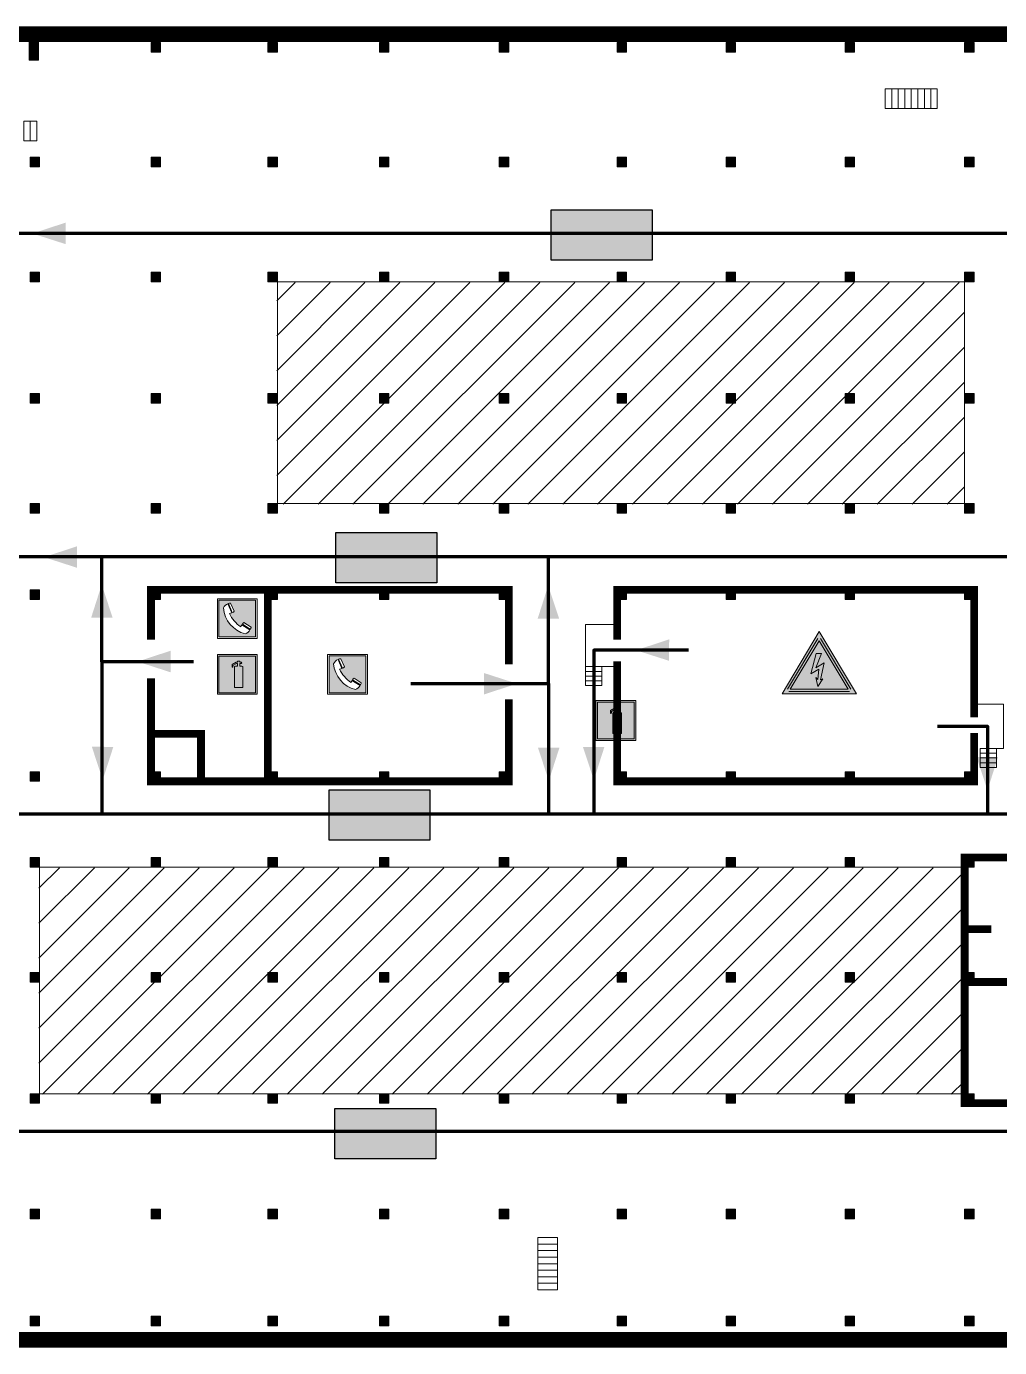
# Model space of a CAD drawing. Header units: millimetres. Extents: x 13810 to 67229, y 12374 to 21950.
# Drawn here: x 28592.7 to 28717.7, y 14673.5 to 14843.2 of the extents above; entities that cross this region are included whole.
import ezdxf

# ---------------------------------------------------------------- set-up
doc = ezdxf.new("R2010")
doc.units = ezdxf.units.MM
doc.layers.add('План_Штампы', color=7, linetype='Continuous')

# ---------------------------------------------------------------- blocks, each defined once
blk = doc.blocks.new('A$C3AD82952')
at = {"true_color": 0xf5f5ff}
h = blk.add_hatch(color=7, dxfattribs=at)
h.dxf.hatch_style = 1
h.paths.add_polyline_path([(8.21, 8.73, 0.414214), (7.89, 9.05), (7.22, 9.05), (7.22, 9.92), (7.59, 9.92, 1), (7.57, 10.36), (7.22, 10.36), (7.22, 10.6), (6.43, 10.6), (6.43, 10.36), (6.01, 10.36), (4.74, 9.59), (4.74, 8.69), (4.98, 8.73), (4.98, 9.26), (6.12, 9.91), (6.43, 9.91), (6.43, 9.05), (5.76, 9.05, 0.414214), (5.44, 8.73), (5.44, 2.2), (8.21, 2.2)], flags=0)
h.paths.add_polyline_path([(12.8, 12.8), (0, 12.8), (0, 0), (12.8, 0)])
h.paths.add_polyline_path([(0.51, 12.29), (12.29, 12.29), (12.29, 0.51), (0.51, 0.51)], flags=16)
h.paths.add_polyline_path([(4.74, 9.59), (6.01, 10.36), (6.43, 10.36), (6.43, 10.6), (7.22, 10.6), (7.22, 10.36), (7.59, 10.36, -0.94586), (7.59, 9.92), (7.22, 9.92), (7.22, 9.05), (7.89, 9.05, -0.414214), (8.21, 8.73), (8.21, 2.2), (5.44, 2.2), (5.44, 8.73, -0.414214), (5.76, 9.05), (6.43, 9.05), (6.43, 9.91), (6.12, 9.91), (4.98, 9.26), (4.98, 8.73), (4.74, 8.69)], flags=0)
h = blk.add_hatch(color=242)
h.dxf.hatch_style = 1
h.paths.add_polyline_path([(12.29, 12.29), (0.51, 12.29), (0.51, 0.51), (12.29, 0.51)])
h.paths.add_polyline_path([(4.74, 8.69), (4.74, 9.59), (6.01, 10.36), (6.43, 10.36), (6.43, 10.6), (7.22, 10.6), (7.22, 10.36), (7.59, 10.36, -0.94586), (7.59, 9.92), (7.22, 9.92), (7.22, 9.05), (7.89, 9.05, -0.414214), (8.21, 8.73), (8.21, 2.2), (5.44, 2.2), (5.44, 8.73, -0.414214), (5.76, 9.05), (6.43, 9.05), (6.43, 9.91), (6.12, 9.91), (4.98, 9.26), (4.98, 8.73)], flags=16)
h = blk.add_hatch(color=7, dxfattribs=at)
h.dxf.hatch_style = 1
h.paths.add_polyline_path([(8.21, 8.73, 0.414214), (7.89, 9.05), (7.22, 9.05), (7.22, 9.92), (7.59, 9.92, 1), (7.57, 10.36), (7.22, 10.36), (7.22, 10.6), (6.43, 10.6), (6.43, 10.36), (6.01, 10.36), (4.74, 9.59), (4.74, 8.69), (4.98, 8.73), (4.98, 9.26), (6.12, 9.91), (6.43, 9.91), (6.43, 9.05), (5.76, 9.05, 0.414214), (5.44, 8.73), (5.44, 2.2), (8.21, 2.2)])
at = {"color": 242, "lineweight": 5}
for p, q in [((0, 0), (0, 12.8)), ((0, 12.8), (12.8, 12.8)), ((12.8, 0), (12.8, 12.8)), ((6.01, 10.36), (4.74, 9.59)), ((4.74, 9.59), (4.74, 8.69)), ((4.74, 8.69), (4.98, 8.73)), ((4.98, 9.26), (6.12, 9.91)), ((4.98, 8.73), (4.98, 9.26)), ((5.44, 2.2), (5.44, 8.73)), ((5.76, 9.05), (6.43, 9.05)), ((6.01, 10.36), (6.43, 10.36)), ((6.12, 9.91), (6.43, 9.91)), ((7.22, 10.6), (6.43, 10.6)), ((6.43, 10.6), (6.43, 10.36)), ((6.43, 9.91), (6.43, 9.05)), ((7.22, 10.36), (7.22, 10.6)), ((7.59, 10.36), (7.22, 10.36)), ((7.22, 9.05), (7.22, 9.92)), ((7.59, 9.92), (7.22, 9.92)), ((7.89, 9.05), (7.22, 9.05)), ((8.21, 2.2), (8.21, 8.73)), ((0, 0), (12.8, 0)), ((5.44, 2.2), (8.21, 2.2))]:
    blk.add_line(p, q, dxfattribs=at)
blk.add_lwpolyline([(0.51, 12.29), (12.29, 12.29), (12.29, 0.51), (0.51, 0.51)], close=True, dxfattribs=at)
for centre, radius, start, end in [((5.76, 8.73), 0.32, 90, 180), ((7.58, 10.14), 0.223, 273.1875, 86.8125), ((7.89, 8.73), 0.32, 0, 90)]:
    blk.add_arc(centre, radius, start, end, dxfattribs=at)
blk = doc.blocks.new('A$C456E1F9C')
at = {"lineweight": 5}
h = blk.add_hatch(color=242, dxfattribs=at)
h.paths.add_polyline_path([(0.51, -1.47), (0.51, -13.26), (12.29, -13.26), (12.29, -1.47)])
h.paths.add_polyline_path([(5.42, -4.95, -0.254479), (4.78, -5.4), (3.52, -2.53, -0.209735), (4.23, -2.4)], flags=16)
h.paths.add_polyline_path([(8.53, -8.6), (10.87, -10.17), (10.54, -10.76), (8.03, -9.13, -0.192251)], flags=16)
h.paths.add_polyline_path([(4.61, -5.49, 0.005518), (3.87, -5.72, 0.128647), (7.49, -10.01, 0.00809), (7.83, -9.33), (10.47, -10.97, -0.16736), (8.99, -12.25, -0.327862), (1.95, -3.95, -0.166952), (3.36, -2.62)], flags=16)
at = {"color": 242, "lineweight": 5}
for p, q in [((0, -13.77), (0, -0.97)), ((12.8, -0.97), (0, -0.97)), ((4.61, -5.49), (3.36, -2.62)), ((3.52, -2.53), (4.78, -5.4)), ((4.23, -2.4), (5.42, -4.95)), ((12.8, -13.77), (12.8, -0.97)), ((7.83, -9.33), (10.47, -10.97)), ((8.03, -9.13), (10.54, -10.76)), ((10.81, -10.12), (8.53, -8.6)), ((10.54, -10.76), (10.8, -10.3)), ((10.8, -10.3), (10.81, -10.12)), ((0, -13.77), (12.8, -13.77))]:
    blk.add_line(p, q, dxfattribs=at)
blk.add_lwpolyline([(0.51, -1.47), (12.29, -1.47), (12.29, -13.26), (0.51, -13.26)], close=True, dxfattribs=at)
for centre, radius, start, end in [((4.59, -5.34), 2.99, 114.2845, 152.1974), ((11.12, -3.31), 9.19, 183.9915, 256.6009), ((4.02, -3.27), 0.891, 76.3284, 123.7092), ((14.98, -39.1), 35.17, 107.1487, 108.4135), ((13.86, -0.94), 11.08, 205.5536, 234.8762), ((4.68, -4.59), 0.824, 276.9621, 334.0723), ((-13.31, 0.8), 23.44, 332.5487, 334.4027), ((8.94, -9.5), 0.989, 114.4092, 157.9388), ((7.87, -9.46), 3, 291.9291, 329.9329)]:
    blk.add_arc(centre, radius, start, end, dxfattribs=at)
blk = doc.blocks.new('A$C3E6D3DDE')
at = {"lineweight": 5}
h = blk.add_hatch(color=40, dxfattribs=at)
h.paths.add_polyline_path([(24.1, 1.45), (16.46, -11.35), (31.74, -11.35)])
h.paths.add_polyline_path([(24.09, -0.46), (30.03, -10.41), (18.14, -10.41)], flags=16)
h.paths.add_polyline_path([(24.54, -3.08), (23.41, -6.02), (25.13, -5.01), (24.33, -8.5), (24.82, -8.27), (23.79, -9.86), (23.4, -8.04), (23.8, -8.43), (24.04, -6.29), (22.39, -7.25), (23.44, -3.08)], flags=0)
h = blk.add_hatch(color=256, dxfattribs=at)
h.paths.add_polyline_path([(24.37, 0.03, 0.567511), (23.82, 0.03), (17.59, -10.4, 0.582454), (17.86, -10.88), (30.32, -10.88, 0.582149), (30.6, -10.4)])
h.paths.add_polyline_path([(24.09, -0.46), (18.14, -10.41), (30.03, -10.41)], flags=16)
h.paths.add_polyline_path([(24.54, -3.08), (23.41, -6.02), (25.13, -5.01), (24.33, -8.5), (24.82, -8.27), (23.79, -9.86), (23.4, -8.04), (23.8, -8.43), (24.04, -6.29), (22.39, -7.25), (23.44, -3.08)], flags=0)
h = blk.add_hatch(color=40, dxfattribs=at)
h.paths.add_polyline_path([(24.09, -0.46), (18.14, -10.41), (30.03, -10.41)])
h.paths.add_polyline_path([(24.82, -8.27), (23.79, -9.86), (23.4, -8.04), (23.8, -8.43), (24.04, -6.29), (22.39, -7.25), (23.44, -3.08), (24.54, -3.08), (23.41, -6.02), (25.13, -5.01), (24.33, -8.5)], flags=16)
at = {"color": 40, "lineweight": 5}
for p, q in [((16.46, -11.35), (24.1, 1.45)), ((24.1, 1.45), (31.74, -11.35))]:
    blk.add_line(p, q, dxfattribs=at)
at = {"lineweight": 5}
for p, q in [((17.59, -10.4), (23.82, 0.03)), ((24.37, 0.03), (30.6, -10.4)), ((18.14, -10.41), (24.09, -0.46)), ((24.09, -0.46), (30.03, -10.41)), ((23.44, -3.08), (22.39, -7.25)), ((23.41, -6.02), (24.54, -3.08)), ((25.13, -5.01), (23.41, -6.02)), ((24.54, -3.08), (23.44, -3.08)), ((24.33, -8.5), (25.13, -5.01)), ((22.39, -7.25), (24.04, -6.29)), ((23.8, -8.43), (23.4, -8.04)), ((23.4, -8.04), (23.79, -9.86)), ((24.04, -6.29), (23.8, -8.43)), ((18.14, -10.41), (30.03, -10.41)), ((23.79, -9.86), (24.82, -8.27)), ((24.82, -8.27), (24.33, -8.5)), ((17.86, -10.88), (30.32, -10.88))]:
    blk.add_line(p, q, dxfattribs=at)
at = {"color": 50, "lineweight": 5}
blk.add_line((31.74, -11.35), (16.46, -11.35), dxfattribs=at)
blk = doc.blocks.new('A$C32E8229D')
at = {"true_color": 0xffffff}
blk.add_hatch(color=7, dxfattribs=at).paths.add_polyline_path([(0, 0), (0, -8), (16, -8), (16, 0)])
h = blk.add_hatch(color=126)
h.paths.add_polyline_path([(0.2, -0.2), (15.8, -0.2), (15.8, -7.8), (0.2, -7.8)])
h.paths.add_polyline_path([(13.49, -2.05), (12.08, -2.05), (11.37, -2.63, 0.162397), (11.29, -2.84), (11.29, -3.63), (10.35, -3.63), (10.35, -4.05), (11.68, -4.05), (11.68, -3.48), (12.26, -4.28), (11.29, -5.1), (11.29, -6.78), (11.85, -6.78), (11.85, -5.44), (12.8, -4.64), (12.8, -5.94), (14.46, -5.94), (14.46, -5.39), (13.45, -5.39), (13.45, -3.97), (12.46, -2.59), (13.15, -2.59), (13.69, -3.34), (14.18, -3)], flags=16)
h.paths.add_polyline_path([(10.74, -1.82, 1), (11.8, -1.82, 1)], flags=16)
h.paths.add_polyline_path([(9.39, -3.59), (5.99, -3.59), (6.56, -3.03), (5.91, -3.03), (5.1, -3.83), (5.91, -4.64), (6.56, -4.64), (5.99, -4.09), (9.39, -4.09)], flags=16)
h.paths.add_polyline_path([(4.29, -1.08), (1.72, -1.08), (1.72, -6.6), (4.29, -6.6)], flags=16)
at = {"color": 126}
blk.add_lwpolyline([(16, -8), (0, -8), (0, 0), (16, 0)], close=True, dxfattribs=at)

msp = doc.modelspace()

# ---------------------------------------------------------------- hatches: boundary and pattern name
at = {"lineweight": 0}
h = msp.add_hatch(color=256, dxfattribs=at)
h.dxf.hatch_style = 1
h.paths.add_polyline_path([(28593, 14841.3), (28593, 14840.07), (28594.22, 14840.07), (28594.22, 14841.3)])
h = msp.add_hatch(color=256, dxfattribs=at)
h.dxf.hatch_style = 1
h.paths.add_polyline_path([(28608.66, 14841.1), (28608.66, 14839.87), (28609.88, 14839.87), (28609.88, 14841.1)])
h = msp.add_hatch(color=256, dxfattribs=at)
h.dxf.hatch_style = 1
h.paths.add_polyline_path([(28623.67, 14841.1), (28623.67, 14839.87), (28624.89, 14839.87), (28624.89, 14841.1)])
h = msp.add_hatch(color=256, dxfattribs=at)
h.dxf.hatch_style = 1
h.paths.add_polyline_path([(28638, 14841.1), (28638, 14839.87), (28639.22, 14839.87), (28639.22, 14841.1)])
h = msp.add_hatch(color=256, dxfattribs=at)
h.dxf.hatch_style = 1
h.paths.add_polyline_path([(28653.4, 14841.1), (28653.4, 14839.87), (28654.62, 14839.87), (28654.62, 14841.1)])
h = msp.add_hatch(color=256, dxfattribs=at)
h.dxf.hatch_style = 1
h.paths.add_polyline_path([(28668.54, 14841.1), (28668.54, 14839.87), (28669.76, 14839.87), (28669.76, 14841.1)])
h = msp.add_hatch(color=256, dxfattribs=at)
h.dxf.hatch_style = 1
h.paths.add_polyline_path([(28682.55, 14841.1), (28682.55, 14839.87), (28683.77, 14839.87), (28683.77, 14841.1)])
h = msp.add_hatch(color=256, dxfattribs=at)
h.dxf.hatch_style = 1
h.paths.add_polyline_path([(28697.83, 14841.1), (28697.83, 14839.87), (28699.05, 14839.87), (28699.05, 14841.1)])
h = msp.add_hatch(color=256, dxfattribs=at)
h.dxf.hatch_style = 1
h.paths.add_polyline_path([(28713.19, 14841.1), (28713.19, 14839.87), (28714.41, 14839.87), (28714.41, 14841.1)])
h = msp.add_hatch(color=256, dxfattribs=at)
h.dxf.hatch_style = 1
h.paths.add_polyline_path([(28593, 14840.07), (28593, 14838.84), (28594.22, 14838.84), (28594.22, 14840.07)])
h = msp.add_hatch(color=256, dxfattribs=at)
h.dxf.hatch_style = 1
h.paths.add_polyline_path([(28593.12, 14826.38), (28593.12, 14825.15), (28594.34, 14825.15), (28594.34, 14826.38)])
h = msp.add_hatch(color=256, dxfattribs=at)
h.dxf.hatch_style = 1
h.paths.add_polyline_path([(28608.66, 14826.38), (28608.66, 14825.15), (28609.88, 14825.15), (28609.88, 14826.38)])
h = msp.add_hatch(color=256, dxfattribs=at)
h.dxf.hatch_style = 1
h.paths.add_polyline_path([(28623.67, 14826.38), (28623.67, 14825.15), (28624.89, 14825.15), (28624.89, 14826.38)])
h = msp.add_hatch(color=256, dxfattribs=at)
h.dxf.hatch_style = 1
h.paths.add_polyline_path([(28638, 14826.38), (28638, 14825.15), (28639.22, 14825.15), (28639.22, 14826.38)])
h = msp.add_hatch(color=256, dxfattribs=at)
h.dxf.hatch_style = 1
h.paths.add_polyline_path([(28653.4, 14826.38), (28653.4, 14825.15), (28654.62, 14825.15), (28654.62, 14826.38)])
h = msp.add_hatch(color=256, dxfattribs=at)
h.dxf.hatch_style = 1
h.paths.add_polyline_path([(28668.54, 14826.38), (28668.54, 14825.15), (28669.76, 14825.15), (28669.76, 14826.38)])
h = msp.add_hatch(color=256, dxfattribs=at)
h.dxf.hatch_style = 1
h.paths.add_polyline_path([(28682.55, 14826.38), (28682.55, 14825.15), (28683.77, 14825.15), (28683.77, 14826.38)])
h = msp.add_hatch(color=256, dxfattribs=at)
h.dxf.hatch_style = 1
h.paths.add_polyline_path([(28697.83, 14826.38), (28697.83, 14825.15), (28699.05, 14825.15), (28699.05, 14826.38)])
h = msp.add_hatch(color=256, dxfattribs=at)
h.dxf.hatch_style = 1
h.paths.add_polyline_path([(28713.19, 14826.38), (28713.19, 14825.15), (28714.41, 14825.15), (28714.41, 14826.38)])
h = msp.add_hatch(dxfattribs=at)
h.set_pattern_fill('ANSI31', color=256, angle=180)
h.set_pattern_definition([(225, (46256.7912, 21551.342), (2.24506403, -2.24506403), [])])
h.paths.add_polyline_path([(29030.82, 14729.43), (29040.66, 14729.43), (29040.66, 14739.39), (29030.82, 14739.39)])
h.paths.add_polyline_path([(28953.71, 14706), (28967.31, 14706), (28967.31, 14735.09), (28953.71, 14735.09)])
h.paths.add_polyline_path([(28923.06, 14706), (28937.72, 14706), (28937.72, 14735.09), (28923.06, 14735.09)])
h.paths.add_polyline_path([(28879.03, 14706), (28906.93, 14706), (28906.93, 14735.09), (28879.03, 14735.09)])
h.paths.add_polyline_path([(28866.35, 14723.1), (28876, 14723.1), (28876, 14732.81), (28866.35, 14732.81)])
h.paths.add_polyline_path([(28864.52, 14677.43), (28877.81, 14677.43), (28877.81, 14689.92), (28864.52, 14689.92)])
h.paths.add_polyline_path([(28744.69, 14706), (28817.82, 14706), (28817.82, 14735.1), (28744.69, 14735.1)])
h.paths.add_polyline_path([(28594.26, 14706), (28713.12, 14706), (28713.12, 14735.1), (28594.26, 14735.1)])
h.paths.add_polyline_path([(28624.82, 14781.8), (28713.12, 14781.8), (28713.12, 14810.28), (28624.82, 14810.28)])
h.paths.add_polyline_path([(28759.24, 14781.8), (28847.7, 14781.8), (28847.7, 14810.28), (28759.24, 14810.28)])
h.paths.add_polyline_path([(28865.44, 14783.09), (28876.69, 14783.09), (28876.69, 14793.79), (28865.44, 14793.79)])
h.paths.add_polyline_path([(28865.44, 14812.7), (28876.69, 14812.7), (28876.69, 14823.4), (28865.44, 14823.4)])
h.paths.add_polyline_path([(28879.03, 14781.8), (29027.02, 14781.8), (29027.02, 14810.28), (28879.03, 14810.28)])
h = msp.add_hatch(color=256, dxfattribs=at)
h.dxf.hatch_style = 1
h.paths.add_polyline_path([(28593.12, 14811.59), (28593.12, 14810.36), (28594.34, 14810.36), (28594.34, 14811.59)])
h = msp.add_hatch(color=256, dxfattribs=at)
h.dxf.hatch_style = 1
h.paths.add_polyline_path([(28608.66, 14811.59), (28608.66, 14810.36), (28609.88, 14810.36), (28609.88, 14811.59)])
h = msp.add_hatch(color=256, dxfattribs=at)
h.dxf.hatch_style = 1
h.paths.add_polyline_path([(28623.67, 14811.59), (28623.67, 14810.36), (28624.89, 14810.36), (28624.89, 14811.59)])
h = msp.add_hatch(color=256, dxfattribs=at)
h.dxf.hatch_style = 1
h.paths.add_polyline_path([(28638, 14811.59), (28638, 14810.36), (28639.22, 14810.36), (28639.22, 14811.59)])
h = msp.add_hatch(color=256, dxfattribs=at)
h.dxf.hatch_style = 1
h.paths.add_polyline_path([(28653.4, 14811.59), (28653.4, 14810.36), (28654.62, 14810.36), (28654.62, 14811.59)])
h = msp.add_hatch(color=256, dxfattribs=at)
h.dxf.hatch_style = 1
h.paths.add_polyline_path([(28668.54, 14811.59), (28668.54, 14810.36), (28669.76, 14810.36), (28669.76, 14811.59)])
h = msp.add_hatch(color=256, dxfattribs=at)
h.dxf.hatch_style = 1
h.paths.add_polyline_path([(28682.55, 14811.59), (28682.55, 14810.36), (28683.77, 14810.36), (28683.77, 14811.59)])
h = msp.add_hatch(color=256, dxfattribs=at)
h.dxf.hatch_style = 1
h.paths.add_polyline_path([(28697.83, 14811.59), (28697.83, 14810.36), (28699.05, 14810.36), (28699.05, 14811.59)])
h = msp.add_hatch(color=256, dxfattribs=at)
h.dxf.hatch_style = 1
h.paths.add_polyline_path([(28713.19, 14811.59), (28713.19, 14810.36), (28714.41, 14810.36), (28714.41, 14811.59)])
h = msp.add_hatch(color=256, dxfattribs=at)
h.dxf.hatch_style = 1
h.paths.add_polyline_path([(28593.12, 14796.01), (28593.12, 14794.78), (28594.34, 14794.78), (28594.34, 14796.01)])
h = msp.add_hatch(color=256, dxfattribs=at)
h.dxf.hatch_style = 1
h.paths.add_polyline_path([(28608.66, 14796.01), (28608.66, 14794.78), (28609.88, 14794.78), (28609.88, 14796.01)])
h = msp.add_hatch(color=256, dxfattribs=at)
h.dxf.hatch_style = 1
h.paths.add_polyline_path([(28623.67, 14796.01), (28623.67, 14794.78), (28624.89, 14794.78), (28624.89, 14796.01)])
h = msp.add_hatch(color=256, dxfattribs=at)
h.dxf.hatch_style = 1
h.paths.add_polyline_path([(28638, 14796.01), (28638, 14794.78), (28639.22, 14794.78), (28639.22, 14796.01)])
h = msp.add_hatch(color=256, dxfattribs=at)
h.dxf.hatch_style = 1
h.paths.add_polyline_path([(28653.4, 14796.01), (28653.4, 14794.78), (28654.62, 14794.78), (28654.62, 14796.01)])
h = msp.add_hatch(color=256, dxfattribs=at)
h.dxf.hatch_style = 1
h.paths.add_polyline_path([(28668.54, 14796.01), (28668.54, 14794.78), (28669.76, 14794.78), (28669.76, 14796.01)])
h = msp.add_hatch(color=256, dxfattribs=at)
h.dxf.hatch_style = 1
h.paths.add_polyline_path([(28682.55, 14796.01), (28682.55, 14794.78), (28683.77, 14794.78), (28683.77, 14796.01)])
h = msp.add_hatch(color=256, dxfattribs=at)
h.dxf.hatch_style = 1
h.paths.add_polyline_path([(28697.83, 14796.01), (28697.83, 14794.78), (28699.05, 14794.78), (28699.05, 14796.01)])
h = msp.add_hatch(color=256, dxfattribs=at)
h.dxf.hatch_style = 1
h.paths.add_polyline_path([(28713.19, 14796.01), (28713.19, 14794.78), (28714.41, 14794.78), (28714.41, 14796.01)])
h = msp.add_hatch(color=256, dxfattribs=at)
h.dxf.hatch_style = 1
h.paths.add_polyline_path([(28593.12, 14781.88), (28593.12, 14780.65), (28594.34, 14780.65), (28594.34, 14781.88)])
h = msp.add_hatch(color=256, dxfattribs=at)
h.dxf.hatch_style = 1
h.paths.add_polyline_path([(28608.66, 14781.88), (28608.66, 14780.65), (28609.88, 14780.65), (28609.88, 14781.88)])
h = msp.add_hatch(color=256, dxfattribs=at)
h.dxf.hatch_style = 1
h.paths.add_polyline_path([(28623.67, 14781.88), (28623.67, 14780.65), (28624.89, 14780.65), (28624.89, 14781.88)])
h = msp.add_hatch(color=256, dxfattribs=at)
h.dxf.hatch_style = 1
h.paths.add_polyline_path([(28638, 14781.88), (28638, 14780.65), (28639.22, 14780.65), (28639.22, 14781.88)])
h = msp.add_hatch(color=256, dxfattribs=at)
h.dxf.hatch_style = 1
h.paths.add_polyline_path([(28653.4, 14781.88), (28653.4, 14780.65), (28654.62, 14780.65), (28654.62, 14781.88)])
h = msp.add_hatch(color=256, dxfattribs=at)
h.dxf.hatch_style = 1
h.paths.add_polyline_path([(28668.54, 14781.88), (28668.54, 14780.65), (28669.76, 14780.65), (28669.76, 14781.88)])
h = msp.add_hatch(color=256, dxfattribs=at)
h.dxf.hatch_style = 1
h.paths.add_polyline_path([(28682.55, 14781.88), (28682.55, 14780.65), (28683.77, 14780.65), (28683.77, 14781.88)])
h = msp.add_hatch(color=256, dxfattribs=at)
h.dxf.hatch_style = 1
h.paths.add_polyline_path([(28697.83, 14781.88), (28697.83, 14780.65), (28699.05, 14780.65), (28699.05, 14781.88)])
h = msp.add_hatch(color=256, dxfattribs=at)
h.dxf.hatch_style = 1
h.paths.add_polyline_path([(28713.19, 14781.88), (28713.19, 14780.65), (28714.41, 14780.65), (28714.41, 14781.88)])
h = msp.add_hatch(color=256, dxfattribs=at)
h.dxf.hatch_style = 1
h.paths.add_polyline_path([(28593.12, 14770.81), (28593.12, 14769.58), (28594.34, 14769.58), (28594.34, 14770.81)])
h = msp.add_hatch(color=256, dxfattribs=at)
h.dxf.hatch_style = 1
h.paths.add_polyline_path([(28608.66, 14770.81), (28608.66, 14769.58), (28609.88, 14769.58), (28609.88, 14770.81)])
h = msp.add_hatch(color=256, dxfattribs=at)
h.dxf.hatch_style = 1
h.paths.add_polyline_path([(28623.67, 14770.81), (28623.67, 14769.58), (28624.89, 14769.58), (28624.89, 14770.81)])
h = msp.add_hatch(color=256, dxfattribs=at)
h.dxf.hatch_style = 1
h.paths.add_polyline_path([(28638, 14770.81), (28638, 14769.58), (28639.22, 14769.58), (28639.22, 14770.81)])
h = msp.add_hatch(color=256, dxfattribs=at)
h.dxf.hatch_style = 1
h.paths.add_polyline_path([(28653.4, 14770.81), (28653.4, 14769.58), (28654.62, 14769.58), (28654.62, 14770.81)])
h = msp.add_hatch(color=256, dxfattribs=at)
h.dxf.hatch_style = 1
h.paths.add_polyline_path([(28668.54, 14770.81), (28668.54, 14769.58), (28669.76, 14769.58), (28669.76, 14770.81)])
h = msp.add_hatch(color=256, dxfattribs=at)
h.dxf.hatch_style = 1
h.paths.add_polyline_path([(28682.55, 14770.81), (28682.55, 14769.58), (28683.77, 14769.58), (28683.77, 14770.81)])
h = msp.add_hatch(color=256, dxfattribs=at)
h.dxf.hatch_style = 1
h.paths.add_polyline_path([(28697.83, 14770.81), (28697.83, 14769.58), (28699.05, 14769.58), (28699.05, 14770.81)])
h = msp.add_hatch(color=256, dxfattribs=at)
h.dxf.hatch_style = 1
h.paths.add_polyline_path([(28713.19, 14770.81), (28713.19, 14769.58), (28714.41, 14769.58), (28714.41, 14770.81)])
h = msp.add_hatch(color=256, dxfattribs=at)
h.dxf.hatch_style = 1
h.paths.add_polyline_path([(28593.12, 14747.44), (28593.12, 14746.21), (28594.34, 14746.21), (28594.34, 14747.44)])
h = msp.add_hatch(color=256, dxfattribs=at)
h.dxf.hatch_style = 1
h.paths.add_polyline_path([(28608.66, 14747.44), (28608.66, 14746.21), (28609.88, 14746.21), (28609.88, 14747.44)])
h = msp.add_hatch(color=256, dxfattribs=at)
h.dxf.hatch_style = 1
h.paths.add_polyline_path([(28623.67, 14747.44), (28623.67, 14746.21), (28624.89, 14746.21), (28624.89, 14747.44)])
h = msp.add_hatch(color=256, dxfattribs=at)
h.dxf.hatch_style = 1
h.paths.add_polyline_path([(28638, 14747.44), (28638, 14746.21), (28639.22, 14746.21), (28639.22, 14747.44)])
h = msp.add_hatch(color=256, dxfattribs=at)
h.dxf.hatch_style = 1
h.paths.add_polyline_path([(28653.4, 14747.44), (28653.4, 14746.21), (28654.62, 14746.21), (28654.62, 14747.44)])
h = msp.add_hatch(color=256, dxfattribs=at)
h.dxf.hatch_style = 1
h.paths.add_polyline_path([(28668.54, 14747.44), (28668.54, 14746.21), (28669.76, 14746.21), (28669.76, 14747.44)])
h = msp.add_hatch(color=256, dxfattribs=at)
h.dxf.hatch_style = 1
h.paths.add_polyline_path([(28682.55, 14747.44), (28682.55, 14746.21), (28683.77, 14746.21), (28683.77, 14747.44)])
h = msp.add_hatch(color=256, dxfattribs=at)
h.dxf.hatch_style = 1
h.paths.add_polyline_path([(28697.83, 14747.44), (28697.83, 14746.21), (28699.05, 14746.21), (28699.05, 14747.44)])
h = msp.add_hatch(color=256, dxfattribs=at)
h.dxf.hatch_style = 1
h.paths.add_polyline_path([(28713.19, 14747.44), (28713.19, 14746.21), (28714.41, 14746.21), (28714.41, 14747.44)])
h = msp.add_hatch(color=256, dxfattribs=at)
h.dxf.hatch_style = 1
h.paths.add_polyline_path([(28593.12, 14736.41), (28593.12, 14735.18), (28594.34, 14735.18), (28594.34, 14736.41)])
h = msp.add_hatch(color=256, dxfattribs=at)
h.dxf.hatch_style = 1
h.paths.add_polyline_path([(28608.66, 14736.41), (28608.66, 14735.18), (28609.88, 14735.18), (28609.88, 14736.41)])
h = msp.add_hatch(color=256, dxfattribs=at)
h.dxf.hatch_style = 1
h.paths.add_polyline_path([(28623.67, 14736.41), (28623.67, 14735.18), (28624.89, 14735.18), (28624.89, 14736.41)])
h = msp.add_hatch(color=256, dxfattribs=at)
h.dxf.hatch_style = 1
h.paths.add_polyline_path([(28638, 14736.41), (28638, 14735.18), (28639.22, 14735.18), (28639.22, 14736.41)])
h = msp.add_hatch(color=256, dxfattribs=at)
h.dxf.hatch_style = 1
h.paths.add_polyline_path([(28653.4, 14736.41), (28653.4, 14735.18), (28654.62, 14735.18), (28654.62, 14736.41)])
h = msp.add_hatch(color=256, dxfattribs=at)
h.dxf.hatch_style = 1
h.paths.add_polyline_path([(28668.54, 14736.41), (28668.54, 14735.18), (28669.76, 14735.18), (28669.76, 14736.41)])
h = msp.add_hatch(color=256, dxfattribs=at)
h.dxf.hatch_style = 1
h.paths.add_polyline_path([(28682.55, 14736.41), (28682.55, 14735.18), (28683.77, 14735.18), (28683.77, 14736.41)])
h = msp.add_hatch(color=256, dxfattribs=at)
h.dxf.hatch_style = 1
h.paths.add_polyline_path([(28697.83, 14736.41), (28697.83, 14735.18), (28699.05, 14735.18), (28699.05, 14736.41)])
h = msp.add_hatch(color=256, dxfattribs=at)
h.dxf.hatch_style = 1
h.paths.add_polyline_path([(28713.19, 14736.41), (28713.19, 14735.18), (28714.41, 14735.18), (28714.41, 14736.41)])
h = msp.add_hatch(color=256, dxfattribs=at)
h.dxf.hatch_style = 1
h.paths.add_polyline_path([(28593.12, 14721.66), (28593.12, 14720.42), (28594.34, 14720.42), (28594.34, 14721.66)])
h = msp.add_hatch(color=256, dxfattribs=at)
h.dxf.hatch_style = 1
h.paths.add_polyline_path([(28608.66, 14721.66), (28608.66, 14720.42), (28609.88, 14720.42), (28609.88, 14721.66)])
h = msp.add_hatch(color=256, dxfattribs=at)
h.dxf.hatch_style = 1
h.paths.add_polyline_path([(28623.67, 14721.66), (28623.67, 14720.42), (28624.89, 14720.42), (28624.89, 14721.66)])
h = msp.add_hatch(color=256, dxfattribs=at)
h.dxf.hatch_style = 1
h.paths.add_polyline_path([(28638, 14721.66), (28638, 14720.42), (28639.22, 14720.42), (28639.22, 14721.66)])
h = msp.add_hatch(color=256, dxfattribs=at)
h.dxf.hatch_style = 1
h.paths.add_polyline_path([(28653.4, 14721.66), (28653.4, 14720.42), (28654.62, 14720.42), (28654.62, 14721.66)])
h = msp.add_hatch(color=256, dxfattribs=at)
h.dxf.hatch_style = 1
h.paths.add_polyline_path([(28668.54, 14721.66), (28668.54, 14720.42), (28669.76, 14720.42), (28669.76, 14721.66)])
h = msp.add_hatch(color=256, dxfattribs=at)
h.dxf.hatch_style = 1
h.paths.add_polyline_path([(28682.55, 14721.66), (28682.55, 14720.42), (28683.77, 14720.42), (28683.77, 14721.66)])
h = msp.add_hatch(color=256, dxfattribs=at)
h.dxf.hatch_style = 1
h.paths.add_polyline_path([(28697.83, 14721.66), (28697.83, 14720.42), (28699.05, 14720.42), (28699.05, 14721.66)])
h = msp.add_hatch(color=256, dxfattribs=at)
h.dxf.hatch_style = 1
h.paths.add_polyline_path([(28713.19, 14721.66), (28713.19, 14720.42), (28714.41, 14720.42), (28714.41, 14721.66)])
h = msp.add_hatch(color=256, dxfattribs=at)
h.dxf.hatch_style = 1
h.paths.add_polyline_path([(28593.12, 14706.08), (28593.12, 14704.85), (28594.34, 14704.85), (28594.34, 14706.08)])
h = msp.add_hatch(color=256, dxfattribs=at)
h.dxf.hatch_style = 1
h.paths.add_polyline_path([(28608.66, 14706.08), (28608.66, 14704.85), (28609.88, 14704.85), (28609.88, 14706.08)])
h = msp.add_hatch(color=256, dxfattribs=at)
h.dxf.hatch_style = 1
h.paths.add_polyline_path([(28623.67, 14706.08), (28623.67, 14704.85), (28624.89, 14704.85), (28624.89, 14706.08)])
h = msp.add_hatch(color=256, dxfattribs=at)
h.dxf.hatch_style = 1
h.paths.add_polyline_path([(28638, 14706.08), (28638, 14704.85), (28639.22, 14704.85), (28639.22, 14706.08)])
h = msp.add_hatch(color=256, dxfattribs=at)
h.dxf.hatch_style = 1
h.paths.add_polyline_path([(28653.4, 14706.08), (28653.4, 14704.85), (28654.62, 14704.85), (28654.62, 14706.08)])
h = msp.add_hatch(color=256, dxfattribs=at)
h.dxf.hatch_style = 1
h.paths.add_polyline_path([(28668.54, 14706.08), (28668.54, 14704.85), (28669.76, 14704.85), (28669.76, 14706.08)])
h = msp.add_hatch(color=256, dxfattribs=at)
h.dxf.hatch_style = 1
h.paths.add_polyline_path([(28682.55, 14706.08), (28682.55, 14704.85), (28683.77, 14704.85), (28683.77, 14706.08)])
h = msp.add_hatch(color=256, dxfattribs=at)
h.dxf.hatch_style = 1
h.paths.add_polyline_path([(28697.83, 14706.08), (28697.83, 14704.85), (28699.05, 14704.85), (28699.05, 14706.08)])
h = msp.add_hatch(color=256, dxfattribs=at)
h.dxf.hatch_style = 1
h.paths.add_polyline_path([(28713.19, 14706.08), (28713.19, 14704.85), (28714.41, 14704.85), (28714.41, 14706.08)])
h = msp.add_hatch(color=256, dxfattribs=at)
h.dxf.hatch_style = 1
h.paths.add_polyline_path([(28593.12, 14691.23), (28593.12, 14690), (28594.34, 14690), (28594.34, 14691.23)])
h = msp.add_hatch(color=256, dxfattribs=at)
h.dxf.hatch_style = 1
h.paths.add_polyline_path([(28608.66, 14691.23), (28608.66, 14690), (28609.88, 14690), (28609.88, 14691.23)])
h = msp.add_hatch(color=256, dxfattribs=at)
h.dxf.hatch_style = 1
h.paths.add_polyline_path([(28623.67, 14691.23), (28623.67, 14690), (28624.89, 14690), (28624.89, 14691.23)])
h = msp.add_hatch(color=256, dxfattribs=at)
h.dxf.hatch_style = 1
h.paths.add_polyline_path([(28638, 14691.23), (28638, 14690), (28639.22, 14690), (28639.22, 14691.23)])
h = msp.add_hatch(color=256, dxfattribs=at)
h.dxf.hatch_style = 1
h.paths.add_polyline_path([(28653.4, 14691.23), (28653.4, 14690), (28654.62, 14690), (28654.62, 14691.23)])
h = msp.add_hatch(color=256, dxfattribs=at)
h.dxf.hatch_style = 1
h.paths.add_polyline_path([(28668.54, 14691.23), (28668.54, 14690), (28669.76, 14690), (28669.76, 14691.23)])
h = msp.add_hatch(color=256, dxfattribs=at)
h.dxf.hatch_style = 1
h.paths.add_polyline_path([(28682.55, 14691.23), (28682.55, 14690), (28683.77, 14690), (28683.77, 14691.23)])
h = msp.add_hatch(color=256, dxfattribs=at)
h.dxf.hatch_style = 1
h.paths.add_polyline_path([(28697.83, 14691.23), (28697.83, 14690), (28699.05, 14690), (28699.05, 14691.23)])
h = msp.add_hatch(color=256, dxfattribs=at)
h.dxf.hatch_style = 1
h.paths.add_polyline_path([(28713.19, 14691.23), (28713.19, 14690), (28714.41, 14690), (28714.41, 14691.23)])
h = msp.add_hatch(color=256, dxfattribs=at)
h.dxf.hatch_style = 1
h.paths.add_polyline_path([(28593.12, 14677.51), (28593.12, 14676.28), (28594.34, 14676.28), (28594.34, 14677.51)])
h = msp.add_hatch(color=256, dxfattribs=at)
h.dxf.hatch_style = 1
h.paths.add_polyline_path([(28608.66, 14677.51), (28608.66, 14676.28), (28609.88, 14676.28), (28609.88, 14677.51)])
h = msp.add_hatch(color=256, dxfattribs=at)
h.dxf.hatch_style = 1
h.paths.add_polyline_path([(28623.67, 14677.51), (28623.67, 14676.28), (28624.89, 14676.28), (28624.89, 14677.51)])
h = msp.add_hatch(color=256, dxfattribs=at)
h.dxf.hatch_style = 1
h.paths.add_polyline_path([(28638, 14677.51), (28638, 14676.28), (28639.22, 14676.28), (28639.22, 14677.51)])
h = msp.add_hatch(color=256, dxfattribs=at)
h.dxf.hatch_style = 1
h.paths.add_polyline_path([(28653.4, 14677.51), (28653.4, 14676.28), (28654.62, 14676.28), (28654.62, 14677.51)])
h = msp.add_hatch(color=256, dxfattribs=at)
h.dxf.hatch_style = 1
h.paths.add_polyline_path([(28668.54, 14677.51), (28668.54, 14676.28), (28669.76, 14676.28), (28669.76, 14677.51)])
h = msp.add_hatch(color=256, dxfattribs=at)
h.dxf.hatch_style = 1
h.paths.add_polyline_path([(28682.55, 14677.51), (28682.55, 14676.28), (28683.77, 14676.28), (28683.77, 14677.51)])
h = msp.add_hatch(color=256, dxfattribs=at)
h.dxf.hatch_style = 1
h.paths.add_polyline_path([(28697.83, 14677.51), (28697.83, 14676.28), (28699.05, 14676.28), (28699.05, 14677.51)])
h = msp.add_hatch(color=256, dxfattribs=at)
h.dxf.hatch_style = 1
h.paths.add_polyline_path([(28713.19, 14677.51), (28713.19, 14676.28), (28714.41, 14676.28), (28714.41, 14677.51)])

# ---------------------------------------------------------------- linework, layer by layer
for points, const_width in [([(28584.4, 14842.17), (28483.43, 14842.17), (28483.43, 14781.22), (28498.18, 14781.22), (28498.18, 14766.48), (28517.21, 14766.48), (28517.21, 14674.47), (29044.26, 14674.47), (29044.26, 14676.58)], 2), ([(29044.19, 14674.74), (29044.26, 14674.74), (29044.26, 14842.17), (28587.77, 14842.17)], 2), ([(28608.66, 14764.42), (28608.66, 14770.81), (28654.62, 14770.81), (28654.62, 14761.22)], 1), ([(28623.67, 14770.81), (28623.67, 14746.21)], 1), ([(28668.54, 14764.42), (28668.54, 14770.81), (28714.41, 14770.81), (28714.41, 14754.42)], 1), ([(28714.41, 14752.42), (28714.41, 14746.21), (28668.54, 14746.21), (28668.54, 14761.6)], 1), ([(28654.62, 14756.74), (28654.62, 14746.21), (28608.66, 14746.21), (28608.66, 14759.42)], 1), ([(28615.09, 14746.21), (28615.09, 14752.31), (28608.66, 14752.31)], 1), ([(28713.19, 14735.18), (28713.19, 14736.41), (28728.12, 14736.41), (28728.12, 14731.42)], 1), ([(28728.12, 14708.37), (28728.12, 14704.85), (28713.19, 14704.85), (28713.19, 14736.41)], 1), ([(28713.19, 14727.21), (28716.62, 14727.21)], 1), ([(28728.12, 14720.42), (28713.19, 14720.42)], 1)]:
    msp.add_lwpolyline(points, dxfattribs=dict(at, const_width=const_width))
for points in [[(28594.22, 14840.07), (28593, 14840.07), (28593, 14841.3), (28594.22, 14841.3)], [(28609.88, 14839.87), (28608.66, 14839.87), (28608.66, 14841.1), (28609.88, 14841.1)], [(28624.89, 14839.87), (28623.67, 14839.87), (28623.67, 14841.1), (28624.89, 14841.1)], [(28639.22, 14839.87), (28638, 14839.87), (28638, 14841.1), (28639.22, 14841.1)], [(28654.62, 14839.87), (28653.4, 14839.87), (28653.4, 14841.1), (28654.62, 14841.1)], [(28669.76, 14839.87), (28668.54, 14839.87), (28668.54, 14841.1), (28669.76, 14841.1)], [(28683.77, 14839.87), (28682.55, 14839.87), (28682.55, 14841.1), (28683.77, 14841.1)], [(28699.05, 14839.87), (28697.83, 14839.87), (28697.83, 14841.1), (28699.05, 14841.1)], [(28714.41, 14839.87), (28713.19, 14839.87), (28713.19, 14841.1), (28714.41, 14841.1)], [(28594.22, 14838.84), (28593, 14838.84), (28593, 14840.07), (28594.22, 14840.07)], [(28703.82, 14832.63), (28702.98, 14832.63), (28702.98, 14835.14), (28703.82, 14835.14)], [(28704.66, 14832.63), (28703.82, 14832.63), (28703.82, 14835.14), (28704.66, 14835.14)], [(28705.5, 14832.63), (28704.66, 14832.63), (28704.66, 14835.14), (28705.5, 14835.14)], [(28706.33, 14832.63), (28705.5, 14832.63), (28705.5, 14835.14), (28706.33, 14835.14)], [(28707.17, 14832.63), (28706.33, 14832.63), (28706.33, 14835.14), (28707.17, 14835.14)], [(28708.01, 14832.63), (28707.17, 14832.63), (28707.17, 14835.14), (28708.01, 14835.14)], [(28708.85, 14832.63), (28708.01, 14832.63), (28708.01, 14835.14), (28708.85, 14835.14)], [(28709.68, 14832.63), (28708.85, 14832.63), (28708.85, 14835.14), (28709.68, 14835.14)], [(28593.15, 14828.49), (28592.31, 14828.49), (28592.31, 14831), (28593.15, 14831)], [(28593.98, 14828.49), (28593.15, 14828.49), (28593.15, 14831), (28593.98, 14831)], [(28594.34, 14825.15), (28593.12, 14825.15), (28593.12, 14826.38), (28594.34, 14826.38)], [(28609.88, 14825.15), (28608.66, 14825.15), (28608.66, 14826.38), (28609.88, 14826.38)], [(28624.89, 14825.15), (28623.67, 14825.15), (28623.67, 14826.38), (28624.89, 14826.38)], [(28639.22, 14825.15), (28638, 14825.15), (28638, 14826.38), (28639.22, 14826.38)], [(28654.62, 14825.15), (28653.4, 14825.15), (28653.4, 14826.38), (28654.62, 14826.38)], [(28669.76, 14825.15), (28668.54, 14825.15), (28668.54, 14826.38), (28669.76, 14826.38)], [(28683.77, 14825.15), (28682.55, 14825.15), (28682.55, 14826.38), (28683.77, 14826.38)], [(28699.05, 14825.15), (28697.83, 14825.15), (28697.83, 14826.38), (28699.05, 14826.38)], [(28714.41, 14825.15), (28713.19, 14825.15), (28713.19, 14826.38), (28714.41, 14826.38)], [(28594.34, 14810.36), (28593.12, 14810.36), (28593.12, 14811.59), (28594.34, 14811.59)], [(28609.88, 14810.36), (28608.66, 14810.36), (28608.66, 14811.59), (28609.88, 14811.59)], [(28624.89, 14810.36), (28623.67, 14810.36), (28623.67, 14811.59), (28624.89, 14811.59)], [(28713.19, 14781.88), (28624.89, 14781.88), (28624.89, 14810.36), (28713.19, 14810.36)], [(28639.22, 14810.36), (28638, 14810.36), (28638, 14811.59), (28639.22, 14811.59)], [(28654.62, 14810.36), (28653.4, 14810.36), (28653.4, 14811.59), (28654.62, 14811.59)], [(28669.76, 14810.36), (28668.54, 14810.36), (28668.54, 14811.59), (28669.76, 14811.59)], [(28683.77, 14810.36), (28682.55, 14810.36), (28682.55, 14811.59), (28683.77, 14811.59)], [(28699.05, 14810.36), (28697.83, 14810.36), (28697.83, 14811.59), (28699.05, 14811.59)], [(28714.41, 14810.36), (28713.19, 14810.36), (28713.19, 14811.59), (28714.41, 14811.59)], [(28594.34, 14794.78), (28593.12, 14794.78), (28593.12, 14796.01), (28594.34, 14796.01)], [(28609.88, 14794.78), (28608.66, 14794.78), (28608.66, 14796.01), (28609.88, 14796.01)], [(28624.89, 14794.78), (28623.67, 14794.78), (28623.67, 14796.01), (28624.89, 14796.01)], [(28639.22, 14794.78), (28638, 14794.78), (28638, 14796.01), (28639.22, 14796.01)], [(28654.62, 14794.78), (28653.4, 14794.78), (28653.4, 14796.01), (28654.62, 14796.01)], [(28669.76, 14794.78), (28668.54, 14794.78), (28668.54, 14796.01), (28669.76, 14796.01)], [(28683.77, 14794.78), (28682.55, 14794.78), (28682.55, 14796.01), (28683.77, 14796.01)], [(28699.05, 14794.78), (28697.83, 14794.78), (28697.83, 14796.01), (28699.05, 14796.01)], [(28714.41, 14794.78), (28713.19, 14794.78), (28713.19, 14796.01), (28714.41, 14796.01)], [(28594.34, 14780.65), (28593.12, 14780.65), (28593.12, 14781.88), (28594.34, 14781.88)], [(28609.88, 14780.65), (28608.66, 14780.65), (28608.66, 14781.88), (28609.88, 14781.88)], [(28624.89, 14780.65), (28623.67, 14780.65), (28623.67, 14781.88), (28624.89, 14781.88)], [(28639.22, 14780.65), (28638, 14780.65), (28638, 14781.88), (28639.22, 14781.88)], [(28654.62, 14780.65), (28653.4, 14780.65), (28653.4, 14781.88), (28654.62, 14781.88)], [(28669.76, 14780.65), (28668.54, 14780.65), (28668.54, 14781.88), (28669.76, 14781.88)], [(28683.77, 14780.65), (28682.55, 14780.65), (28682.55, 14781.88), (28683.77, 14781.88)], [(28699.05, 14780.65), (28697.83, 14780.65), (28697.83, 14781.88), (28699.05, 14781.88)], [(28714.41, 14780.65), (28713.19, 14780.65), (28713.19, 14781.88), (28714.41, 14781.88)], [(28594.34, 14769.58), (28593.12, 14769.58), (28593.12, 14770.81), (28594.34, 14770.81)], [(28609.88, 14769.58), (28608.66, 14769.58), (28608.66, 14770.81), (28609.88, 14770.81)], [(28624.89, 14769.58), (28623.67, 14769.58), (28623.67, 14770.81), (28624.89, 14770.81)], [(28639.22, 14769.58), (28638, 14769.58), (28638, 14770.81), (28639.22, 14770.81)], [(28654.62, 14769.58), (28653.4, 14769.58), (28653.4, 14770.81), (28654.62, 14770.81)], [(28669.76, 14769.58), (28668.54, 14769.58), (28668.54, 14770.81), (28669.76, 14770.81)], [(28683.77, 14769.58), (28682.55, 14769.58), (28682.55, 14770.81), (28683.77, 14770.81)], [(28699.05, 14769.58), (28697.83, 14769.58), (28697.83, 14770.81), (28699.05, 14770.81)], [(28714.41, 14769.58), (28713.19, 14769.58), (28713.19, 14770.81), (28714.41, 14770.81)], [(28666.57, 14760.94), (28664.47, 14760.94), (28664.47, 14760.33), (28666.57, 14760.33)], [(28666.57, 14760.33), (28664.47, 14760.33), (28664.47, 14759.72), (28666.57, 14759.72)], [(28666.57, 14759.72), (28664.47, 14759.72), (28664.47, 14759.11), (28666.57, 14759.11)], [(28666.57, 14759.11), (28664.47, 14759.11), (28664.47, 14758.51), (28666.57, 14758.51)], [(28717.27, 14750.42), (28715.17, 14750.42), (28715.17, 14749.81), (28717.27, 14749.81)], [(28717.27, 14749.81), (28715.17, 14749.81), (28715.17, 14749.2), (28717.27, 14749.2)], [(28717.27, 14749.2), (28715.17, 14749.2), (28715.17, 14748.59), (28717.27, 14748.59)], [(28594.34, 14746.21), (28593.12, 14746.21), (28593.12, 14747.44), (28594.34, 14747.44)], [(28609.88, 14746.21), (28608.66, 14746.21), (28608.66, 14747.44), (28609.88, 14747.44)], [(28624.89, 14746.21), (28623.67, 14746.21), (28623.67, 14747.44), (28624.89, 14747.44)], [(28639.22, 14746.21), (28638, 14746.21), (28638, 14747.44), (28639.22, 14747.44)], [(28654.62, 14746.21), (28653.4, 14746.21), (28653.4, 14747.44), (28654.62, 14747.44)], [(28669.76, 14746.21), (28668.54, 14746.21), (28668.54, 14747.44), (28669.76, 14747.44)], [(28683.77, 14746.21), (28682.55, 14746.21), (28682.55, 14747.44), (28683.77, 14747.44)], [(28699.05, 14746.21), (28697.83, 14746.21), (28697.83, 14747.44), (28699.05, 14747.44)], [(28714.41, 14746.21), (28713.19, 14746.21), (28713.19, 14747.44), (28714.41, 14747.44)], [(28717.27, 14748.59), (28715.17, 14748.59), (28715.17, 14747.99), (28717.27, 14747.99)], [(28594.34, 14735.18), (28593.12, 14735.18), (28593.12, 14736.41), (28594.34, 14736.41)], [(28609.88, 14735.18), (28608.66, 14735.18), (28608.66, 14736.41), (28609.88, 14736.41)], [(28624.89, 14735.18), (28623.67, 14735.18), (28623.67, 14736.41), (28624.89, 14736.41)], [(28639.22, 14735.18), (28638, 14735.18), (28638, 14736.41), (28639.22, 14736.41)], [(28654.62, 14735.18), (28653.4, 14735.18), (28653.4, 14736.41), (28654.62, 14736.41)], [(28669.76, 14735.18), (28668.54, 14735.18), (28668.54, 14736.41), (28669.76, 14736.41)], [(28683.77, 14735.18), (28682.55, 14735.18), (28682.55, 14736.41), (28683.77, 14736.41)], [(28699.05, 14735.18), (28697.83, 14735.18), (28697.83, 14736.41), (28699.05, 14736.41)], [(28714.41, 14735.18), (28713.19, 14735.18), (28713.19, 14736.41), (28714.41, 14736.41)], [(28713.19, 14706.08), (28594.34, 14706.08), (28594.34, 14735.18), (28713.19, 14735.18)], [(28713.19, 14706.08), (28594.34, 14706.08), (28594.34, 14735.18), (28713.19, 14735.18)], [(28594.34, 14720.42), (28593.12, 14720.42), (28593.12, 14721.66), (28594.34, 14721.66)], [(28609.88, 14720.42), (28608.66, 14720.42), (28608.66, 14721.66), (28609.88, 14721.66)], [(28624.89, 14720.42), (28623.67, 14720.42), (28623.67, 14721.66), (28624.89, 14721.66)], [(28639.22, 14720.42), (28638, 14720.42), (28638, 14721.66), (28639.22, 14721.66)], [(28654.62, 14720.42), (28653.4, 14720.42), (28653.4, 14721.66), (28654.62, 14721.66)], [(28669.76, 14720.42), (28668.54, 14720.42), (28668.54, 14721.66), (28669.76, 14721.66)], [(28683.77, 14720.42), (28682.55, 14720.42), (28682.55, 14721.66), (28683.77, 14721.66)], [(28699.05, 14720.42), (28697.83, 14720.42), (28697.83, 14721.66), (28699.05, 14721.66)], [(28714.41, 14720.42), (28713.19, 14720.42), (28713.19, 14721.66), (28714.41, 14721.66)], [(28594.34, 14704.85), (28593.12, 14704.85), (28593.12, 14706.08), (28594.34, 14706.08)], [(28609.88, 14704.85), (28608.66, 14704.85), (28608.66, 14706.08), (28609.88, 14706.08)], [(28624.89, 14704.85), (28623.67, 14704.85), (28623.67, 14706.08), (28624.89, 14706.08)], [(28639.22, 14704.85), (28638, 14704.85), (28638, 14706.08), (28639.22, 14706.08)], [(28654.62, 14704.85), (28653.4, 14704.85), (28653.4, 14706.08), (28654.62, 14706.08)], [(28669.76, 14704.85), (28668.54, 14704.85), (28668.54, 14706.08), (28669.76, 14706.08)], [(28683.77, 14704.85), (28682.55, 14704.85), (28682.55, 14706.08), (28683.77, 14706.08)], [(28699.05, 14704.85), (28697.83, 14704.85), (28697.83, 14706.08), (28699.05, 14706.08)], [(28714.41, 14704.85), (28713.19, 14704.85), (28713.19, 14706.08), (28714.41, 14706.08)], [(28594.34, 14690), (28593.12, 14690), (28593.12, 14691.23), (28594.34, 14691.23)], [(28609.88, 14690), (28608.66, 14690), (28608.66, 14691.23), (28609.88, 14691.23)], [(28624.89, 14690), (28623.67, 14690), (28623.67, 14691.23), (28624.89, 14691.23)], [(28639.22, 14690), (28638, 14690), (28638, 14691.23), (28639.22, 14691.23)], [(28654.62, 14690), (28653.4, 14690), (28653.4, 14691.23), (28654.62, 14691.23)], [(28669.76, 14690), (28668.54, 14690), (28668.54, 14691.23), (28669.76, 14691.23)], [(28683.77, 14690), (28682.55, 14690), (28682.55, 14691.23), (28683.77, 14691.23)], [(28699.05, 14690), (28697.83, 14690), (28697.83, 14691.23), (28699.05, 14691.23)], [(28714.41, 14690), (28713.19, 14690), (28713.19, 14691.23), (28714.41, 14691.23)], [(28658.36, 14686.76), (28658.36, 14687.59), (28660.87, 14687.59), (28660.87, 14686.76)], [(28658.36, 14685.92), (28658.36, 14686.76), (28660.87, 14686.76), (28660.87, 14685.92)], [(28658.36, 14685.08), (28658.36, 14685.92), (28660.87, 14685.92), (28660.87, 14685.08)], [(28658.36, 14684.24), (28658.36, 14685.08), (28660.87, 14685.08), (28660.87, 14684.24)], [(28658.36, 14683.41), (28658.36, 14684.24), (28660.87, 14684.24), (28660.87, 14683.41)], [(28658.36, 14682.57), (28658.36, 14683.41), (28660.87, 14683.41), (28660.87, 14682.57)], [(28658.36, 14681.73), (28658.36, 14682.57), (28660.87, 14682.57), (28660.87, 14681.73)], [(28658.36, 14680.89), (28658.36, 14681.73), (28660.87, 14681.73), (28660.87, 14680.89)], [(28594.34, 14676.28), (28593.12, 14676.28), (28593.12, 14677.51), (28594.34, 14677.51)], [(28609.88, 14676.28), (28608.66, 14676.28), (28608.66, 14677.51), (28609.88, 14677.51)], [(28624.89, 14676.28), (28623.67, 14676.28), (28623.67, 14677.51), (28624.89, 14677.51)], [(28639.22, 14676.28), (28638, 14676.28), (28638, 14677.51), (28639.22, 14677.51)], [(28654.62, 14676.28), (28653.4, 14676.28), (28653.4, 14677.51), (28654.62, 14677.51)], [(28669.76, 14676.28), (28668.54, 14676.28), (28668.54, 14677.51), (28669.76, 14677.51)], [(28683.77, 14676.28), (28682.55, 14676.28), (28682.55, 14677.51), (28683.77, 14677.51)], [(28699.05, 14676.28), (28697.83, 14676.28), (28697.83, 14677.51), (28699.05, 14677.51)], [(28714.41, 14676.28), (28713.19, 14676.28), (28713.19, 14677.51), (28714.41, 14677.51)]]:
    msp.add_lwpolyline(points, close=True, dxfattribs=at)
at = {"color": 126, "lineweight": 100, "true_color": 0x008754}
for points in [[(29020.8, 14837.42), (29025.2, 14837.42), (29025.2, 14833.06), (29015.91, 14833.06), (29015.91, 14816.56), (29035.32, 14816.56), (29035.32, 14741.97), (28585.35, 14741.97), (28585.35, 14701.21), (28575.06, 14693.08), (28575.06, 14677.38), (28565.17, 14677.38), (28565.17, 14688.44), (28568.9, 14688.44), (28568.9, 14684.54)], [(28854.21, 14816.56), (28585.35, 14816.56)], [(29035.32, 14775.04), (28585.35, 14775.04), (28585.35, 14741.97)], [(28602.34, 14761.57), (28602.34, 14775.04)], [(28659.73, 14758.77), (28659.73, 14775.04)], [(28677.71, 14763.04), (28665.57, 14763.04), (28665.57, 14741.97)], [(28614.12, 14761.57), (28602.34, 14761.57), (28602.34, 14741.97)], [(28642.02, 14758.77), (28659.73, 14758.77), (28659.73, 14741.97)], [(28709.72, 14753.31), (28716.12, 14753.31), (28716.12, 14741.97)], [(29021.32, 14701.21), (28585.35, 14701.21)]]:
    msp.add_lwpolyline(points, dxfattribs=at)
at = {"lineweight": 0}
for points in [[(28668.46, 14760.94), (28664.47, 14760.94), (28664.47, 14766.36), (28668.41, 14766.36)], [(28717.27, 14750.42), (28718.16, 14750.42), (28718.16, 14756.12), (28714.74, 14756.12)]]:
    msp.add_lwpolyline(points, dxfattribs=at)
at = {"layer": 'План_Штампы', "color": 126, "true_color": 0x008754}
for points in [[(28597.69, 14817.97), (28597.68, 14815.21), (28593.43, 14816.57)], [(28599.17, 14776.4), (28599.16, 14773.63), (28594.92, 14775)], [(28603.73, 14767.22), (28600.97, 14767.22), (28602.33, 14771.47)], [(28661.1, 14767.09), (28658.33, 14767.09), (28659.69, 14771.34)], [(28675.23, 14764.44), (28675.22, 14761.68), (28670.98, 14763.04)], [(28611.18, 14762.98), (28611.17, 14760.21), (28606.93, 14761.58)], [(28651.42, 14757.35), (28651.42, 14760.12), (28655.67, 14758.75)], [(28601.06, 14750.64), (28603.82, 14750.63), (28602.46, 14746.39)], [(28664.15, 14750.63), (28666.91, 14750.62), (28665.55, 14746.38)], [(28658.37, 14750.53), (28661.13, 14750.52), (28659.77, 14746.28)], [(28714.72, 14749.32), (28717.48, 14749.32), (28716.12, 14745.07)]]:
    msp.add_solid(points, dxfattribs=at)

# ---------------------------------------------------------------- block references
for name, p, xscale, yscale, zscale in [('A$C456E1F9C', (28617.19, 14770.05), 0.4, 0.4, 0.4), ('A$C3E6D3DDE', (28679.45, 14764.55), 0.625, 0.625, 0.625), ('A$C3AD82952', (28617.19, 14757.38), 0.4, 0.4, 0.4), ('A$C456E1F9C', (28631.34, 14762.89), 0.4, 0.4, 0.4), ('A$C3AD82952', (28665.81, 14751.45), 0.4, 0.4, 0.4)]:
    msp.add_blockref(name, p, dxfattribs=dict(xscale=xscale, yscale=yscale, zscale=zscale))
at = {"layer": 'План_Штампы', "color": 126, "true_color": 0x008754, "xscale": 0.8100087101568005, "yscale": 0.8100087101568005, "zscale": 0.8100087101568005, "rotation": 359.9978653237144}
for p in [(28660.08, 14819.62), (28632.4, 14778.17), (28631.54, 14745.11), (28632.28, 14704.18)]:
    msp.add_blockref('A$C32E8229D', p, dxfattribs=at)

doc.saveas('drawing.dxf')
